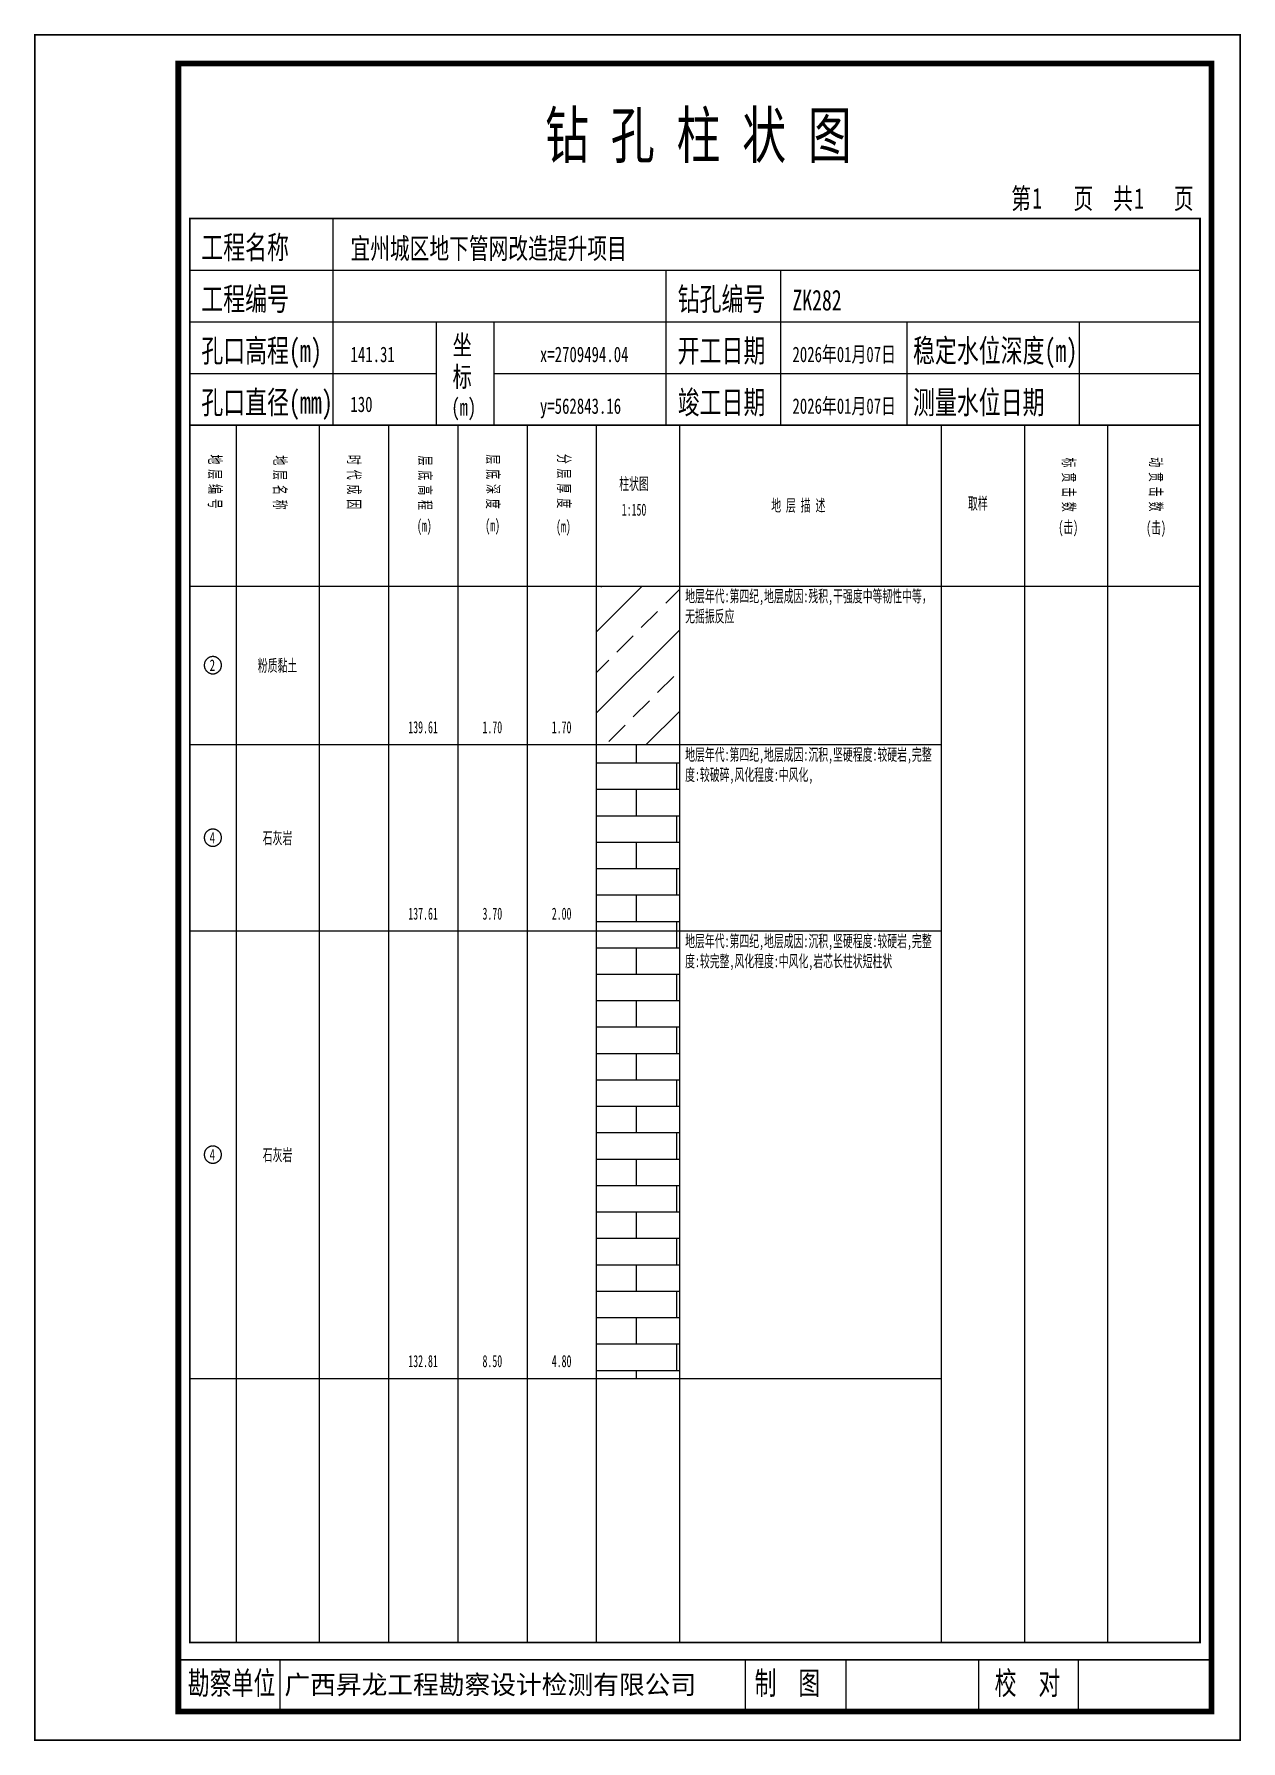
# Model space of a CAD drawing. Header units: millimetres. Extents: x 0 to 2711117, y 0 to 567555.
# Drawn here: x 61684 to 61894.3, y -0.1 to 297.1 of the extents above; entities that cross this region are included whole.
import ezdxf
from ezdxf.enums import TextEntityAlignment as Align

# ---------------------------------------------------------------- set-up
doc = ezdxf.new("R2010")
doc.units = ezdxf.units.MM
doc.layers.add('GICAD_POU_TEXTS', color=7, linetype='Continuous')
doc.layers.add('勘察点图例', color=7, linetype='Continuous')
doc.styles.add('HEAD_FONT', font='simfang.ttf', dxfattribs={"width": 0.6})
doc.styles.add('HEAD_FONT2', font='simfang.ttf', dxfattribs={"width": 0.6})
doc.styles.add('HT', font='simhei.ttf')
doc.styles.add('LZ_FONT', font='simfang.ttf', dxfattribs={"width": 0.7, "height": 8})
doc.styles.add('成果图图块', font='simfang.ttf', dxfattribs={"height": 2.5})
doc.styles.add('成果图表体', font='simfang.ttf', dxfattribs={"width": 0.6, "height": 2.1})
pattern_1 = [(0, (0, 0), (0, 4.6), []), (90, (0, 0), (-7, 4.6), [4.6, -4.6])]

# ---------------------------------------------------------------- blocks, each defined once
blk = doc.blocks.new('ZK282')
for p, q in [((52, 229), (52, 265)), ((27, 256), (203, 256)), ((110, 229), (110, 256)), ((130, 229), (130, 256)), ((27, 247), (203, 247)), ((70, 229), (70, 247)), ((80, 229), (80, 247)), ((152, 229), (152, 247)), ((182, 229), (182, 247)), ((27, 238), (70, 238)), ((80, 238), (203, 238)), ((27, 229), (35.05, 229)), ((35.05, 229), (35.05, 17)), ((35.05, 229), (49.53, 229)), ((49.53, 229), (49.53, 17)), ((49.53, 229), (61.6, 229)), ((61.6, 229), (61.6, 17)), ((61.6, 229), (73.68, 229)), ((73.68, 229), (73.68, 17)), ((73.68, 229), (85.75, 229)), ((85.75, 229), (85.75, 17)), ((85.75, 229), (97.82, 229)), ((97.82, 229), (97.82, 17)), ((97.82, 229), (112.3, 229)), ((112.3, 229), (112.3, 17)), ((112.3, 229), (157.93, 229)), ((157.93, 229), (157.93, 17)), ((157.93, 229), (172.42, 229)), ((172.42, 229), (172.42, 17)), ((172.42, 229), (186.9, 229)), ((186.9, 229), (186.9, 17)), ((186.9, 229), (203, 229)), ((27, 201), (203, 201)), ((27, 17), (35.05, 17)), ((35.05, 17), (49.53, 17)), ((49.53, 17), (61.6, 17)), ((61.6, 17), (73.68, 17)), ((73.68, 17), (85.75, 17)), ((85.75, 17), (97.82, 17)), ((97.82, 17), (112.3, 17)), ((112.3, 17), (157.93, 17)), ((157.93, 17), (172.42, 17)), ((172.42, 17), (186.9, 17)), ((42.74, 4.95), (42.74, 13.95)), ((42.74, 4.95), (42.74, 13.95)), ((123.83, 4.95), (123.83, 13.95)), ((141.38, 4.95), (141.38, 13.95)), ((164.48, 4.95), (164.48, 13.95)), ((181.84, 4.95), (181.84, 13.95)), ((181.84, 4.95), (181.84, 13.95))]:
    blk.add_line(p, q)
for points, const_width in [([(0, 0), (210, 0), (210, 297), (0, 297)], 0.25), ([(25, 5), (205, 5), (205, 292), (25, 292)], 1), ([(27, 265), (203, 265), (203, 17), (27, 17)], 0.3)]:
    blk.add_lwpolyline(points, close=True, dxfattribs=dict(const_width=const_width))
at = {"const_width": 0.3}
for points in [[(27, 229), (203, 229)], [(25, 14), (205, 14)]]:
    blk.add_lwpolyline(points, dxfattribs=at)
at = {"style": 'LZ_FONT', "width": 0.7}
for s, height, p in [('钻 孔 柱 状 图', 8, (88.9, 275.54)), ('第', 3.6, (170.12, 266.7)), ('页', 3.6, (180.96, 266.7)), ('共', 3.6, (187.88, 266.7)), ('页', 3.6, (198.44, 266.7)), ('1', 3.6, (173.78, 266.75)), ('1', 3.6, (191.54, 266.7)), ('工程名称', 4, (29, 258)), ('宜州城区地下管网改造提升项目', 3.6, (55, 258)), ('工程编号', 4, (29, 249)), ('钻孔编号', 4, (112, 249)), ('ZK282', 3.6, (132, 249)), ('孔口高程(m)', 4, (29, 240)), ('坐', 3.5, (72.79, 241.24)), ('开工日期', 4, (112, 240)), ('稳定水位深度(m)', 4, (153, 240)), ('141.31', 2.7, (55, 240)), ('x=2709494.04', 2.7, (88, 240)), ('2026年01月07日', 2.7, (132, 240)), ('标', 3.5, (72.79, 235.7)), ('孔口直径(mm)', 4, (29, 231)), ('竣工日期', 4, (112, 231)), ('测量水位日期', 4, (153, 231)), ('130', 2.7, (54.98, 231.31)), ('(m) ', 3, (72.59, 230.65)), ('y=562843.16', 2.7, (88, 231)), ('2026年01月07日', 2.7, (132, 231)), ('勘察单位', 4, (26.65, 7.95)), ('制  图', 4, (125.4, 7.95)), ('校  对', 4, (167.22, 7.95))]:
    blk.add_text(s, height=height, dxfattribs=at).set_placement(p)
at = {"style": 'HT'}
blk.add_text('广西昇龙工程勘察设计检测有限公司', height=3.2865, dxfattribs=at).set_placement((43.48, 8.02))
at = {"char_height": 2.1, "width": 22.806, "attachment_point": 1, "rotation": 270, "style": 'HEAD_FONT'}
for s, insert in [('地 层 编 号', (32.46, 223.92)), ('地 层 名 称', (43.79, 223.76)), ('时 代 成 因', (56.67, 223.83)), ('层 底 高 程', (69.07, 223.71)), ('层 底 深 度', (80.9, 223.91)), ('分 层 厚 度', (93.26, 224.01)), ('标 贯 击 数', (181.21, 223.37)), ('动 贯 击 数', (196.38, 223.43))]:
    blk.add_mtext(s, dxfattribs=dict(at, insert=insert))
at = {"char_height": 2.1, "attachment_point": 1}
for s, insert, width, style in [('柱状图', (101.82, 219.87), 7.855, 'HEAD_FONT2'), ('1:150', (102.26, 215.36), 6.9223, 'HEAD_FONT2'), ('地 层 描 述', (128.29, 216.11), 22.0781, 'HEAD_FONT2'), ('取样', (162.58, 216.44), 7.855, 'HEAD_FONT2'), ('(m)', (66.58, 212.56), 4.7944, 'HEAD_FONT'), ('(m)', (78.47, 212.61), 4.7944, 'HEAD_FONT'), ('(m)', (90.81, 212.43), 4.7944, 'HEAD_FONT'), ('(击)', (178.33, 212.31), 7.855, 'HEAD_FONT2'), ('(击)', (193.64, 212.22), 7.855, 'HEAD_FONT2')]:
    blk.add_mtext(s, dxfattribs=dict(at, insert=insert, width=width, style=style))
blk = doc.blocks.new('ZK282_0')
at = {"color": 7}
blk.add_polyline3d([(-1.5, 0.02, 0), (-1.5, -0.06, 0), (-1.49, -0.13, 0), (-1.48, -0.2, 0), (-1.47, -0.28, 0), (-1.46, -0.35, 0), (-1.44, -0.42, 0), (-1.41, -0.49, 0), (-1.39, -0.56, 0), (-1.36, -0.63, 0), (-1.32, -0.69, 0), (-1.29, -0.76, 0), (-1.25, -0.82, 0), (-1.2, -0.88, 0), (-1.16, -0.94, 0), (-1.11, -0.99, 0), (-1.06, -1.04, 0), (-1.01, -1.1, 0), (-0.95, -1.14, 0), (-0.89, -1.19, 0), (-0.83, -1.23, 0), (-0.77, -1.27, 0), (-0.71, -1.31, 0), (-0.64, -1.34, 0), (-0.57, -1.37, 0), (-0.51, -1.4, 0), (-0.44, -1.42, 0), (-0.36, -1.44, 0), (-0.29, -1.46, 0), (-0.22, -1.47, 0), (-0.15, -1.48, 0), (-0.07, -1.48, 0), (0, -1.48, 0), (0.07, -1.48, 0), (0.15, -1.48, 0), (0.22, -1.47, 0), (0.29, -1.46, 0), (0.36, -1.44, 0), (0.44, -1.42, 0), (0.51, -1.4, 0), (0.57, -1.37, 0), (0.64, -1.34, 0), (0.71, -1.31, 0), (0.77, -1.27, 0), (0.83, -1.23, 0), (0.89, -1.19, 0), (0.95, -1.14, 0), (1.01, -1.1, 0), (1.06, -1.04, 0), (1.11, -0.99, 0), (1.16, -0.94, 0), (1.2, -0.88, 0), (1.25, -0.82, 0), (1.29, -0.76, 0), (1.32, -0.69, 0), (1.36, -0.63, 0), (1.39, -0.56, 0), (1.41, -0.49, 0), (1.44, -0.42, 0), (1.46, -0.35, 0), (1.47, -0.28, 0), (1.48, -0.2, 0), (1.49, -0.13, 0), (1.5, -0.06, 0), (1.5, 0.02, 0), (1.5, 0.09, 0), (1.49, 0.16, 0), (1.48, 0.24, 0), (1.47, 0.31, 0), (1.46, 0.38, 0), (1.44, 0.45, 0), (1.41, 0.52, 0), (1.39, 0.59, 0), (1.36, 0.66, 0), (1.32, 0.72, 0), (1.29, 0.79, 0), (1.25, 0.85, 0), (1.2, 0.91, 0), (1.16, 0.97, 0), (1.11, 1.02, 0), (1.06, 1.08, 0), (1.01, 1.13, 0), (0.95, 1.18, 0), (0.89, 1.22, 0), (0.83, 1.26, 0), (0.77, 1.3, 0), (0.71, 1.34, 0), (0.64, 1.37, 0), (0.57, 1.4, 0), (0.51, 1.43, 0), (0.44, 1.45, 0), (0.36, 1.47, 0), (0.29, 1.49, 0), (0.22, 1.5, 0), (0.15, 1.51, 0), (0.07, 1.51, 0), (0, 1.52, 0), (-0.07, 1.51, 0), (-0.15, 1.51, 0), (-0.22, 1.5, 0), (-0.29, 1.49, 0), (-0.36, 1.47, 0), (-0.44, 1.45, 0), (-0.51, 1.43, 0), (-0.57, 1.4, 0), (-0.64, 1.37, 0), (-0.71, 1.34, 0), (-0.77, 1.3, 0), (-0.83, 1.26, 0), (-0.89, 1.22, 0), (-0.95, 1.18, 0), (-1.01, 1.13, 0), (-1.06, 1.08, 0), (-1.11, 1.02, 0), (-1.16, 0.97, 0), (-1.2, 0.91, 0), (-1.25, 0.85, 0), (-1.29, 0.79, 0), (-1.32, 0.72, 0), (-1.36, 0.66, 0), (-1.39, 0.59, 0), (-1.41, 0.52, 0), (-1.44, 0.45, 0), (-1.46, 0.38, 0), (-1.47, 0.31, 0), (-1.48, 0.24, 0), (-1.49, 0.16, 0), (-1.5, 0.09, 0), (-1.5, 0.02, 0)], dxfattribs=at)
at = {"layer": 'GICAD_POU_TEXTS', "color": 7, "style": '成果图图块', "width": 0.7}
blk.add_text('2', height=2, dxfattribs=at).set_placement((-0.09, -0.99), align=Align.CENTER)
blk = doc.blocks.new('ZK282_1')
at = {"color": 7}
blk.add_polyline3d([(-1.5, 0.02, 0), (-1.5, -0.06, 0), (-1.49, -0.13, 0), (-1.48, -0.2, 0), (-1.47, -0.28, 0), (-1.46, -0.35, 0), (-1.44, -0.42, 0), (-1.41, -0.49, 0), (-1.39, -0.56, 0), (-1.36, -0.63, 0), (-1.32, -0.69, 0), (-1.29, -0.76, 0), (-1.25, -0.82, 0), (-1.2, -0.88, 0), (-1.16, -0.94, 0), (-1.11, -0.99, 0), (-1.06, -1.04, 0), (-1.01, -1.1, 0), (-0.95, -1.14, 0), (-0.89, -1.19, 0), (-0.83, -1.23, 0), (-0.77, -1.27, 0), (-0.71, -1.31, 0), (-0.64, -1.34, 0), (-0.57, -1.37, 0), (-0.51, -1.4, 0), (-0.44, -1.42, 0), (-0.36, -1.44, 0), (-0.29, -1.46, 0), (-0.22, -1.47, 0), (-0.15, -1.48, 0), (-0.07, -1.48, 0), (0, -1.48, 0), (0.07, -1.48, 0), (0.15, -1.48, 0), (0.22, -1.47, 0), (0.29, -1.46, 0), (0.36, -1.44, 0), (0.44, -1.42, 0), (0.51, -1.4, 0), (0.57, -1.37, 0), (0.64, -1.34, 0), (0.71, -1.31, 0), (0.77, -1.27, 0), (0.83, -1.23, 0), (0.89, -1.19, 0), (0.95, -1.14, 0), (1.01, -1.1, 0), (1.06, -1.04, 0), (1.11, -0.99, 0), (1.16, -0.94, 0), (1.2, -0.88, 0), (1.25, -0.82, 0), (1.29, -0.76, 0), (1.32, -0.69, 0), (1.36, -0.63, 0), (1.39, -0.56, 0), (1.41, -0.49, 0), (1.44, -0.42, 0), (1.46, -0.35, 0), (1.47, -0.28, 0), (1.48, -0.2, 0), (1.49, -0.13, 0), (1.5, -0.06, 0), (1.5, 0.02, 0), (1.5, 0.09, 0), (1.49, 0.16, 0), (1.48, 0.24, 0), (1.47, 0.31, 0), (1.46, 0.38, 0), (1.44, 0.45, 0), (1.41, 0.52, 0), (1.39, 0.59, 0), (1.36, 0.66, 0), (1.32, 0.72, 0), (1.29, 0.79, 0), (1.25, 0.85, 0), (1.2, 0.91, 0), (1.16, 0.97, 0), (1.11, 1.02, 0), (1.06, 1.08, 0), (1.01, 1.13, 0), (0.95, 1.18, 0), (0.89, 1.22, 0), (0.83, 1.26, 0), (0.77, 1.3, 0), (0.71, 1.34, 0), (0.64, 1.37, 0), (0.57, 1.4, 0), (0.51, 1.43, 0), (0.44, 1.45, 0), (0.36, 1.47, 0), (0.29, 1.49, 0), (0.22, 1.5, 0), (0.15, 1.51, 0), (0.07, 1.51, 0), (0, 1.52, 0), (-0.07, 1.51, 0), (-0.15, 1.51, 0), (-0.22, 1.5, 0), (-0.29, 1.49, 0), (-0.36, 1.47, 0), (-0.44, 1.45, 0), (-0.51, 1.43, 0), (-0.57, 1.4, 0), (-0.64, 1.37, 0), (-0.71, 1.34, 0), (-0.77, 1.3, 0), (-0.83, 1.26, 0), (-0.89, 1.22, 0), (-0.95, 1.18, 0), (-1.01, 1.13, 0), (-1.06, 1.08, 0), (-1.11, 1.02, 0), (-1.16, 0.97, 0), (-1.2, 0.91, 0), (-1.25, 0.85, 0), (-1.29, 0.79, 0), (-1.32, 0.72, 0), (-1.36, 0.66, 0), (-1.39, 0.59, 0), (-1.41, 0.52, 0), (-1.44, 0.45, 0), (-1.46, 0.38, 0), (-1.47, 0.31, 0), (-1.48, 0.24, 0), (-1.49, 0.16, 0), (-1.5, 0.09, 0), (-1.5, 0.02, 0)], dxfattribs=at)
at = {"layer": 'GICAD_POU_TEXTS', "color": 7, "style": '成果图图块', "width": 0.7}
blk.add_text('4', height=2, dxfattribs=at).set_placement((-0.09, -0.99), align=Align.CENTER)
blk = doc.blocks.new('ZK282_2')
at = {"color": 7}
blk.add_polyline3d([(-1.5, 0.02, 0), (-1.5, -0.06, 0), (-1.49, -0.13, 0), (-1.48, -0.2, 0), (-1.47, -0.28, 0), (-1.46, -0.35, 0), (-1.44, -0.42, 0), (-1.41, -0.49, 0), (-1.39, -0.56, 0), (-1.36, -0.63, 0), (-1.32, -0.69, 0), (-1.29, -0.76, 0), (-1.25, -0.82, 0), (-1.2, -0.88, 0), (-1.16, -0.94, 0), (-1.11, -0.99, 0), (-1.06, -1.04, 0), (-1.01, -1.1, 0), (-0.95, -1.14, 0), (-0.89, -1.19, 0), (-0.83, -1.23, 0), (-0.77, -1.27, 0), (-0.71, -1.31, 0), (-0.64, -1.34, 0), (-0.57, -1.37, 0), (-0.51, -1.4, 0), (-0.44, -1.42, 0), (-0.36, -1.44, 0), (-0.29, -1.46, 0), (-0.22, -1.47, 0), (-0.15, -1.48, 0), (-0.07, -1.48, 0), (0, -1.48, 0), (0.07, -1.48, 0), (0.15, -1.48, 0), (0.22, -1.47, 0), (0.29, -1.46, 0), (0.36, -1.44, 0), (0.44, -1.42, 0), (0.51, -1.4, 0), (0.57, -1.37, 0), (0.64, -1.34, 0), (0.71, -1.31, 0), (0.77, -1.27, 0), (0.83, -1.23, 0), (0.89, -1.19, 0), (0.95, -1.14, 0), (1.01, -1.1, 0), (1.06, -1.04, 0), (1.11, -0.99, 0), (1.16, -0.94, 0), (1.2, -0.88, 0), (1.25, -0.82, 0), (1.29, -0.76, 0), (1.32, -0.69, 0), (1.36, -0.63, 0), (1.39, -0.56, 0), (1.41, -0.49, 0), (1.44, -0.42, 0), (1.46, -0.35, 0), (1.47, -0.28, 0), (1.48, -0.2, 0), (1.49, -0.13, 0), (1.5, -0.06, 0), (1.5, 0.02, 0), (1.5, 0.09, 0), (1.49, 0.16, 0), (1.48, 0.24, 0), (1.47, 0.31, 0), (1.46, 0.38, 0), (1.44, 0.45, 0), (1.41, 0.52, 0), (1.39, 0.59, 0), (1.36, 0.66, 0), (1.32, 0.72, 0), (1.29, 0.79, 0), (1.25, 0.85, 0), (1.2, 0.91, 0), (1.16, 0.97, 0), (1.11, 1.02, 0), (1.06, 1.08, 0), (1.01, 1.13, 0), (0.95, 1.18, 0), (0.89, 1.22, 0), (0.83, 1.26, 0), (0.77, 1.3, 0), (0.71, 1.34, 0), (0.64, 1.37, 0), (0.57, 1.4, 0), (0.51, 1.43, 0), (0.44, 1.45, 0), (0.36, 1.47, 0), (0.29, 1.49, 0), (0.22, 1.5, 0), (0.15, 1.51, 0), (0.07, 1.51, 0), (0, 1.52, 0), (-0.07, 1.51, 0), (-0.15, 1.51, 0), (-0.22, 1.5, 0), (-0.29, 1.49, 0), (-0.36, 1.47, 0), (-0.44, 1.45, 0), (-0.51, 1.43, 0), (-0.57, 1.4, 0), (-0.64, 1.37, 0), (-0.71, 1.34, 0), (-0.77, 1.3, 0), (-0.83, 1.26, 0), (-0.89, 1.22, 0), (-0.95, 1.18, 0), (-1.01, 1.13, 0), (-1.06, 1.08, 0), (-1.11, 1.02, 0), (-1.16, 0.97, 0), (-1.2, 0.91, 0), (-1.25, 0.85, 0), (-1.29, 0.79, 0), (-1.32, 0.72, 0), (-1.36, 0.66, 0), (-1.39, 0.59, 0), (-1.41, 0.52, 0), (-1.44, 0.45, 0), (-1.46, 0.38, 0), (-1.47, 0.31, 0), (-1.48, 0.24, 0), (-1.49, 0.16, 0), (-1.5, 0.09, 0), (-1.5, 0.02, 0)], dxfattribs=at)
at = {"layer": 'GICAD_POU_TEXTS', "color": 7, "style": '成果图图块', "width": 0.7}
blk.add_text('4', height=2, dxfattribs=at).set_placement((-0.09, -0.99), align=Align.CENTER)

msp = doc.modelspace()

# ---------------------------------------------------------------- hatches: boundary and pattern name
at = {"layer": '勘察点图例'}
h = msp.add_hatch(dxfattribs=at)
h.set_pattern_fill('GKFZNT', color=256, scale=0.5, style=0, pattern_type=2)
h.set_pattern_definition([(45, (0, 0), (-7.0710678, 7.0710678), []), (45, (7.071, 0), (-7.0710678, 7.0710678), [4, -2])])
h.paths.add_polyline_path([(61781.98, 173.4), (61796.46, 173.4), (61796.46, 201), (61781.98, 201)])
h = msp.add_hatch(dxfattribs=at)
h.set_pattern_fill('GKSHY', color=256, scale=0.5, style=0, pattern_type=2)
h.set_pattern_definition(pattern_1)
h.paths.add_polyline_path([(61781.98, 140.93), (61796.46, 140.93), (61796.46, 173.4), (61781.98, 173.4)])
h = msp.add_hatch(dxfattribs=at)
h.set_pattern_fill('GKSHY', color=256, scale=0.5, style=0, pattern_type=2)
h.set_pattern_definition(pattern_1)
h.paths.add_polyline_path([(61781.98, 63), (61796.46, 63), (61796.46, 140.93), (61781.98, 140.93)])

# ---------------------------------------------------------------- linework, layer by layer
for p, q in [((61711.16, 173.4), (61796.46, 173.4)), ((61796.46, 173.4), (61842.09, 173.4)), ((61711.16, 140.93), (61796.46, 140.93)), ((61796.46, 140.93), (61842.09, 140.93)), ((61711.16, 63), (61796.46, 63)), ((61796.46, 63), (61842.09, 63))]:
    msp.add_line(p, q, dxfattribs=at)

# ---------------------------------------------------------------- block references
for name, p in [('ZK282', (61684.16, 0)), ('ZK282_0', (61715.18, 187.2)), ('ZK282_1', (61715.18, 157.16)), ('ZK282_2', (61715.18, 101.96))]:
    msp.add_blockref(name, p, dxfattribs=at)

# ---------------------------------------------------------------- texts
at = {"layer": '勘察点图例', "style": '成果图表体', "width": 0.6}
for s, p in [('粉质黏土', (61726.45, 187.2)), ('139.61', (61751.8, 176.4)), ('1.70', (61763.87, 176.4)), ('1.70', (61775.94, 176.4)), ('石灰岩', (61726.45, 157.16)), ('137.61', (61751.8, 143.93)), ('3.70', (61763.87, 143.93)), ('2.00', (61775.94, 143.93)), ('石灰岩', (61726.45, 101.96)), ('132.81', (61751.8, 66)), ('8.50', (61763.87, 66)), ('4.80', (61775.94, 66))]:
    msp.add_text(s, height=2.1, dxfattribs=at).set_placement(p, align=Align.MIDDLE)
at = {"layer": '勘察点图例', "char_height": 2.1, "width": 43.6296, "attachment_point": 1, "style": '成果图表体'}
for s, insert in [('地层年代:第四纪,地层成因:残积,干强度中等韧性中等，无摇振反应', (61797.46, 200.3)), ('地层年代:第四纪,地层成因:沉积,坚硬程度:较硬岩,完整度:较破碎,风化程度:中风化,', (61797.46, 172.7)), ('地层年代:第四纪,地层成因:沉积,坚硬程度:较硬岩,完整度:较完整,风化程度:中风化,岩芯长柱状短柱状', (61797.46, 140.23))]:
    msp.add_mtext(s, dxfattribs=dict(at, insert=insert))

doc.saveas('drawing.dxf')
